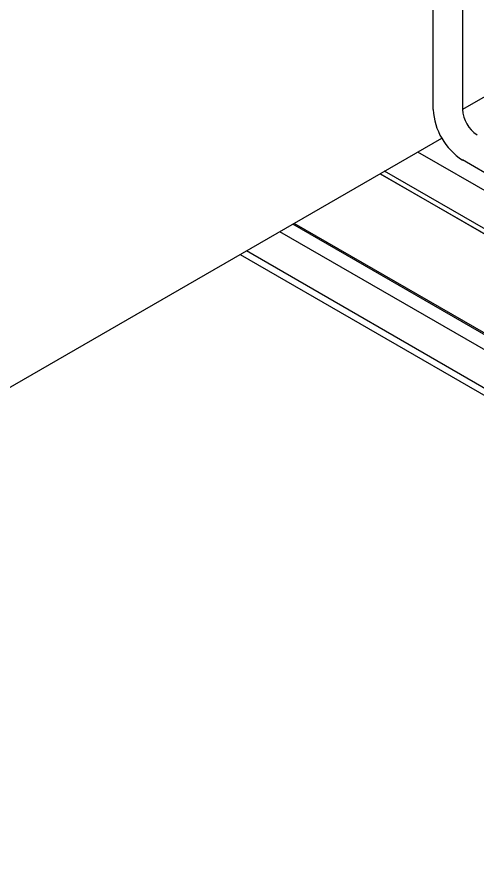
# Model space of a CAD drawing. Extents: x -976302 to -776254, y 5665 to 231437.
# Drawn here: x -789235 to -788898, y 87024 to 87643 of the extents above; entities that cross this region are included whole.
import ezdxf

# ---------------------------------------------------------------- set-up
doc = ezdxf.new("R2010")
doc.units = 0
doc.header["$LTSCALE"] = 1000
doc.header["$MEASUREMENT"] = 0
doc.layers.add('暖通', color=7, linetype='Continuous')

msp = doc.modelspace()

# ---------------------------------------------------------------- linework, layer by layer
at = {"layer": '暖通', "color": 7}
for p, q in [((-788930.45, 87575.57), (-788930.45, 87760.47)), ((-788930.45, 87575.57), (-788930.45, 87760.47)), ((-788909.1, 87748.15), (-788909.1, 87575.58)), ((-788909.1, 87748.15), (-788909.1, 87575.58)), ((-788763.21, 87659.79), (-788909.1, 87575.58)), ((-788763.21, 87659.79), (-788909.1, 87575.58)), ((-791766.82, 85913.52), (-788924.19, 87554.53)), ((-791766.82, 85913.52), (-788924.19, 87554.53)), ((-788397.26, 87230.18), (-788941.66, 87544.45)), ((-788397.26, 87230.18), (-788941.66, 87544.45)), ((-788759.65, 87452.33), (-788909.1, 87538.6)), ((-788759.65, 87452.33), (-788909.1, 87538.6)), ((-788397.26, 87201.98), (-788966.08, 87530.35)), ((-788397.26, 87201.98), (-788966.08, 87530.35)), ((-788397.18, 87198.03), (-788969.46, 87528.4)), ((-788397.18, 87198.03), (-788969.46, 87528.4)), ((-788969.32, 87528.48), (-788397.18, 87198.19)), ((-788969.32, 87528.48), (-788397.18, 87198.19)), ((-788397.18, 87124.4), (-789033.23, 87491.58)), ((-788397.18, 87124.4), (-789033.23, 87491.58)), ((-788397.18, 87125.41), (-789032.36, 87492.09)), ((-788397.18, 87125.41), (-789032.36, 87492.09)), ((-788397.26, 87113.33), (-789042.85, 87486.03)), ((-788397.26, 87113.33), (-789042.85, 87486.03)), ((-789071.7, 87469.38), (-788397.18, 87079.98)), ((-789071.7, 87469.38), (-788397.18, 87079.98)), ((-788397.26, 87085.13), (-789067.28, 87471.93)), ((-788397.26, 87085.13), (-789067.28, 87471.93))]:
    msp.add_line(p, q, dxfattribs=at)
for centre, radius in [((-788884.09, 87577.68), 46.4), ((-788884.09, 87577.68), 46.4), ((-788885.92, 87576.63), 23.2), ((-788885.92, 87576.63), 23.2)]:
    msp.add_arc(centre, radius, 182.60548, 237.39452, dxfattribs=at)

doc.saveas('drawing.dxf')
